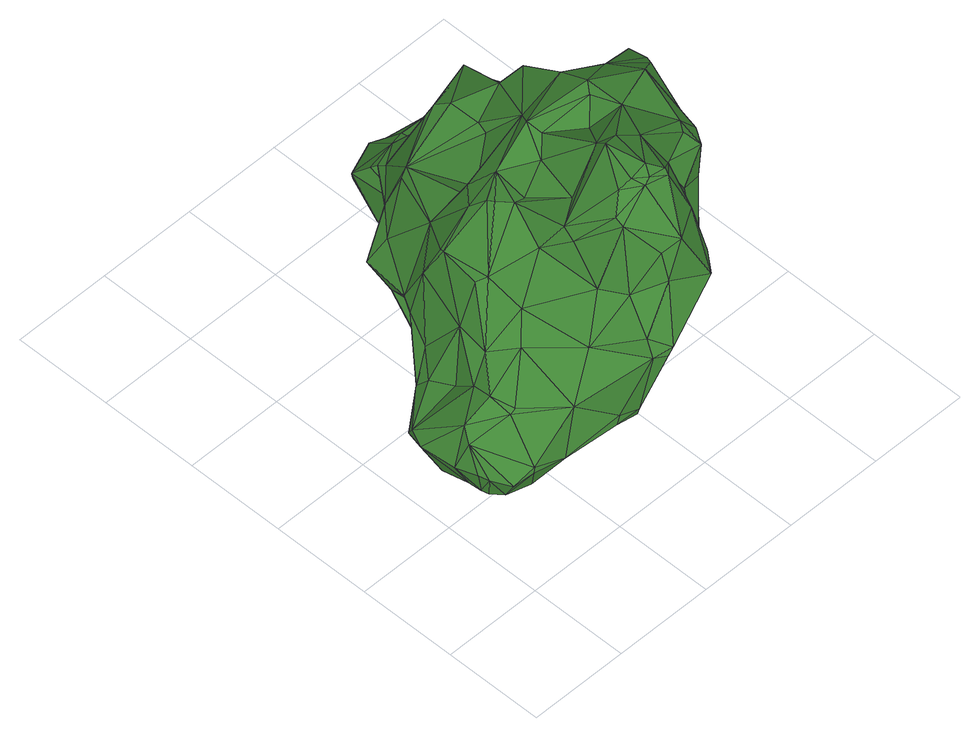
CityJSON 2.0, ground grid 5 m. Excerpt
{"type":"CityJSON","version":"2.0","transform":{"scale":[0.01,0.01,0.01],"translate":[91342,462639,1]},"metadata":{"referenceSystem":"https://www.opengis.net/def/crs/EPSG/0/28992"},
"CityObjects":{
"tree1":{"type":"SolitaryVegetationObject","attributes":{"gtid":38,"crown_width_m":17.18,"crown_median_z":6.7,"trunk_H_m":4.56,"trunk_DBH_m":0.66,"trunk_radius_m":0.33,"trunk_base_height_m":2.14,"original_gtid":"38"},"geometry":[{"type":"Solid","lod":"3","boundaries":[[[[0,1,2]],[[3,4,5]],[[6,7,8]],[[9,10,11]],[[12,13,14]],[[15,16,17]],[[18,19,20]],[[17,21,22]],[[23,24,25]],[[26,27,28]],[[29,30,26]],[[31,16,15]],[[31,32,33]],[[31,34,32]],[[35,11,12]],[[35,9,11]],[[36,37,38]],[[37,39,38]],[[40,41,42]],[[43,25,44]],[[39,45,38]],[[46,38,45]],[[47,48,49]],[[50,51,52]],[[50,53,51]],[[14,17,16]],[[15,17,22]],[[17,13,21]],[[54,55,56]],[[57,58,59]],[[60,61,41]],[[62,63,64]],[[65,66,67]],[[12,11,68]],[[69,70,71]],[[15,34,31]],[[72,73,74]],[[75,76,77]],[[22,34,15]],[[45,34,22]],[[54,78,55]],[[14,16,79]],[[80,81,82]],[[14,79,83]],[[76,84,77]],[[85,86,87]],[[59,88,89]],[[90,4,3]],[[26,82,8]],[[91,61,71]],[[92,61,91]],[[93,94,95]],[[94,96,73]],[[58,97,98]],[[99,100,101]],[[102,103,104]],[[69,10,9]],[[63,100,105]],[[33,32,106]],[[107,108,109]],[[45,65,34]],[[110,111,112]],[[113,100,63]],[[103,97,57]],[[114,115,116]],[[117,82,118]],[[119,120,121]],[[122,86,4]],[[57,97,58]],[[123,124,90]],[[125,6,126]],[[103,57,104]],[[116,127,128]],[[129,130,131]],[[18,132,133]],[[48,134,135]],[[132,136,137]],[[138,109,108]],[[75,38,46]],[[36,38,75]],[[91,139,140]],[[54,139,91]],[[141,142,143]],[[104,57,59]],[[119,144,62]],[[128,109,138]],[[128,95,109]],[[28,27,7]],[[64,105,99]],[[77,84,145]],[[112,44,110]],[[77,145,75]],[[146,147,148]],[[149,150,20]],[[76,10,84]],[[151,152,116]],[[10,76,68]],[[58,98,88]],[[127,93,128]],[[65,153,34]],[[32,34,153]],[[154,155,156]],[[154,156,157]],[[158,85,159]],[[5,160,3]],[[161,74,98]],[[139,54,56]],[[141,143,162]],[[163,164,55]],[[90,3,0]],[[83,9,35]],[[70,54,91]],[[69,9,83]],[[98,165,1]],[[166,167,168]],[[125,167,166]],[[70,91,71]],[[24,44,25]],[[116,169,151]],[[23,151,169]],[[5,170,160]],[[52,51,100]],[[52,100,113]],[[159,170,158]],[[171,172,121]],[[173,156,174]],[[112,175,176]],[[142,137,136]],[[56,55,164]],[[177,178,142]],[[122,4,179]],[[180,42,140]],[[181,19,182]],[[92,41,61]],[[35,12,14]],[[83,35,14]],[[183,168,28]],[[158,170,5]],[[86,158,5]],[[95,107,109]],[[107,95,94]],[[8,27,26]],[[127,40,184]],[[124,184,40]],[[95,128,93]],[[184,93,127]],[[185,161,143]],[[158,86,85]],[[73,107,94]],[[134,186,148]],[[146,148,186]],[[104,50,52]],[[6,166,183]],[[6,125,166]],[[187,188,87]],[[187,87,164]],[[111,175,112]],[[150,149,189]],[[134,48,47]],[[23,169,138]],[[60,190,61]],[[84,61,190]],[[191,44,112]],[[192,193,49]],[[192,49,48]],[[155,193,192]],[[180,40,42]],[[194,195,155]],[[194,155,188]],[[7,27,8]],[[6,183,7]],[[28,168,135]],[[97,162,143]],[[8,126,6]],[[192,174,156]],[[7,183,28]],[[82,30,80]],[[196,23,108]],[[148,147,29]],[[14,13,17]],[[165,2,1]],[[48,174,192]],[[5,4,86]],[[160,170,197]],[[160,197,198]],[[19,81,20]],[[181,81,19]],[[181,182,81]],[[199,200,50]],[[18,20,132]],[[92,42,41]],[[134,47,186]],[[108,23,138]],[[128,169,116]],[[138,169,128]],[[152,25,43]],[[97,161,98]],[[143,161,97]],[[104,52,201]],[[104,201,102]],[[172,171,117]],[[117,118,172]],[[136,20,177]],[[85,87,188]],[[55,69,83]],[[150,202,176]],[[21,13,203]],[[12,203,13]],[[68,203,12]],[[21,203,68]],[[4,90,204]],[[179,4,204]],[[90,124,204]],[[55,78,69]],[[150,175,111]],[[150,111,205]],[[69,78,70]],[[11,10,68]],[[110,44,206]],[[205,207,142]],[[70,78,54]],[[176,67,66]],[[21,68,46]],[[142,136,177]],[[126,8,208]],[[178,177,20]],[[21,46,22]],[[205,178,209]],[[22,46,45]],[[176,175,150]],[[71,84,69]],[[61,84,71]],[[69,84,10]],[[29,134,148]],[[26,30,82]],[[68,76,46]],[[75,46,76]],[[16,163,79]],[[210,119,130]],[[210,130,211]],[[67,212,65]],[[157,130,213]],[[143,142,185]],[[195,106,155]],[[49,153,47]],[[149,20,147]],[[125,208,171]],[[126,208,125]],[[162,214,215]],[[33,163,31]],[[131,130,157]],[[83,79,163]],[[83,163,55]],[[122,179,140]],[[31,163,16]],[[132,20,136]],[[133,216,18]],[[19,18,216]],[[101,217,53]],[[51,53,217]],[[113,201,52]],[[93,96,94]],[[192,156,155]],[[218,219,185]],[[196,219,218]],[[220,219,196]],[[199,50,89]],[[183,166,168]],[[151,25,152]],[[87,122,221]],[[210,222,119]],[[211,222,210]],[[103,102,97]],[[0,88,1]],[[171,222,211]],[[171,211,125]],[[80,30,29]],[[80,29,147]],[[87,221,164]],[[214,201,113]],[[113,144,214]],[[48,135,174]],[[202,67,176]],[[184,96,93]],[[202,189,146]],[[118,216,172]],[[119,222,120]],[[223,144,121]],[[84,190,145]],[[73,72,107]],[[108,107,72]],[[108,72,196]],[[40,127,224]],[[102,201,162]],[[162,201,214]],[[62,130,119]],[[133,172,216]],[[137,225,223]],[[141,225,137]],[[63,105,64]],[[141,137,142]],[[135,134,29]],[[135,29,28]],[[28,29,26]],[[129,173,168]],[[53,50,226]],[[160,227,3]],[[96,228,73]],[[229,228,96]],[[155,154,85]],[[188,155,85]],[[100,99,105]],[[101,53,226]],[[182,82,81]],[[129,211,130]],[[114,224,115]],[[60,224,114]],[[129,131,173]],[[85,154,159]],[[157,159,154]],[[60,41,224]],[[194,188,164]],[[195,33,106]],[[91,42,92]],[[133,132,137]],[[8,82,117]],[[165,228,2]],[[116,115,127]],[[176,37,112]],[[112,37,191]],[[155,106,193]],[[145,36,75]],[[196,72,74]],[[165,98,74]],[[165,74,73]],[[176,66,37]],[[212,153,65]],[[67,153,212]],[[102,162,97]],[[140,42,91]],[[147,81,80]],[[194,33,195]],[[164,33,194]],[[164,163,33]],[[216,118,182]],[[150,205,209]],[[150,209,20]],[[178,20,209]],[[198,226,200]],[[160,198,200]],[[113,63,144]],[[230,185,219]],[[160,200,227]],[[199,227,200]],[[213,231,157]],[[157,231,159]],[[146,186,202]],[[50,200,226]],[[179,180,140]],[[39,232,45]],[[37,66,232]],[[37,232,39]],[[233,2,229]],[[233,229,123]],[[59,89,104]],[[50,104,89]],[[191,36,44]],[[220,230,219]],[[2,233,0]],[[116,152,114]],[[190,114,152]],[[60,114,190]],[[65,232,66]],[[45,232,65]],[[206,44,24]],[[87,86,122]],[[90,0,233]],[[229,2,228]],[[190,152,43]],[[190,43,145]],[[145,43,36]],[[191,37,36]],[[82,182,118]],[[142,178,205]],[[74,161,230]],[[185,230,161]],[[234,229,184]],[[139,235,140]],[[221,235,139]],[[197,159,231]],[[197,170,159]],[[106,32,193]],[[47,153,236]],[[193,153,49]],[[32,153,193]],[[119,121,144]],[[141,215,225]],[[141,162,215]],[[115,224,127]],[[1,88,98]],[[173,131,156]],[[157,156,131]],[[213,130,64]],[[62,64,130]],[[168,174,135]],[[173,174,168]],[[211,167,125]],[[129,167,211]],[[168,167,129]],[[133,121,172]],[[223,121,133]],[[40,224,41]],[[221,122,235]],[[220,74,230]],[[20,81,147]],[[164,221,56]],[[43,44,36]],[[25,151,23]],[[216,182,19]],[[187,164,188]],[[121,120,171]],[[58,88,59]],[[204,237,179]],[[180,179,237]],[[223,214,144]],[[137,223,133]],[[47,236,186]],[[213,99,231]],[[64,99,213]],[[197,101,198]],[[226,198,101]],[[99,101,197]],[[231,99,197]],[[101,100,217]],[[217,100,51]],[[150,189,202]],[[147,189,149]],[[147,146,189]],[[202,236,67]],[[186,236,202]],[[153,67,236]],[[223,225,215]],[[223,215,214]],[[73,228,165]],[[40,237,124]],[[204,124,237]],[[124,234,184]],[[123,234,124]],[[40,180,237]],[[171,120,222]],[[199,89,227]],[[0,227,89]],[[90,233,123]],[[123,229,234]],[[229,96,184]],[[196,238,23]],[[24,23,238]],[[239,24,238]],[[218,238,196]],[[218,239,238]],[[3,227,0]],[[185,207,218]],[[142,207,185]],[[56,221,139]],[[110,207,111]],[[205,111,207]],[[122,140,235]],[[220,196,74]],[[218,207,239]],[[110,206,207]],[[239,207,24]],[[24,207,206]],[[171,208,117]],[[117,208,8]],[[89,88,0]],[[62,144,63]],[[240,241,242]],[[240,242,243]],[[243,242,244]],[[243,244,245]],[[242,241,246]],[[242,246,244]],[[244,246,247]],[[244,247,245]],[[246,241,248]],[[246,248,247]],[[247,248,249]],[[247,249,245]],[[248,241,250]],[[248,250,249]],[[249,250,251]],[[249,251,245]],[[250,241,252]],[[250,252,251]],[[251,252,253]],[[251,253,245]],[[252,241,254]],[[252,254,253]],[[253,254,255]],[[253,255,245]],[[254,241,256]],[[254,256,255]],[[255,256,257]],[[255,257,245]],[[256,241,258]],[[256,258,257]],[[257,258,259]],[[257,259,245]],[[258,241,260]],[[258,260,259]],[[259,260,261]],[[259,261,245]],[[260,241,262]],[[260,262,261]],[[261,262,263]],[[261,263,245]],[[262,241,264]],[[262,264,263]],[[263,264,265]],[[263,265,245]],[[264,241,266]],[[264,266,265]],[[265,266,267]],[[265,267,245]],[[266,241,268]],[[266,268,267]],[[267,268,269]],[[267,269,245]],[[268,241,270]],[[268,270,269]],[[269,270,271]],[[269,271,245]],[[270,241,272]],[[270,272,271]],[[271,272,273]],[[271,273,245]],[[272,241,274]],[[272,274,273]],[[273,274,275]],[[273,275,245]],[[274,241,276]],[[274,276,275]],[[275,276,277]],[[275,277,245]],[[276,241,278]],[[276,278,277]],[[277,278,279]],[[277,279,245]],[[278,241,280]],[[278,280,279]],[[279,280,281]],[[279,281,245]],[[280,241,282]],[[280,282,281]],[[281,282,283]],[[281,283,245]],[[282,241,284]],[[282,284,283]],[[283,284,285]],[[283,285,245]],[[284,241,286]],[[284,286,285]],[[285,286,287]],[[285,287,245]],[[286,241,288]],[[286,288,287]],[[287,288,289]],[[287,289,245]],[[288,241,240]],[[288,240,289]],[[289,240,243]],[[289,243,245]]]]}]}
},
"vertices":[
[1569,598,889],[1601,643,1128],[1543,555,1137],[1562,625,648],[1436,530,518],[1510,623,523],[1123,1936,127],[968,1868,128],[1093,2037,349],[245,249,370],[251,248,404],[148,271,346],[96,357,357],[132,444,201],[149,413,192],[193,729,57],[268,622,47],[137,518,187],[1080,1648,901],[1048,1665,848],[800,1535,823],[51,518,348],[44,708,337],[763,582,1227],[750,855,1175],[708,674,1066],[883,1932,409],[904,1949,351],[929,1831,156],[882,1590,442],[903,1846,498],[258,715,33],[382,942,161],[513,831,202],[172,903,169],[188,355,201],[361,645,720],[376,807,742],[270,623,601],[296,752,479],[1183,142,946],[869,54,809],[911,124,696],[563,631,842],[486,749,1004],[73,785,357],[118,527,552],[547,1172,146],[747,1314,90],[576,1160,115],[1759,1049,761],[1853,1071,522],[1760,1074,772],[1851,1029,524],[801,196,340],[651,355,236],[837,265,339],[1701,1025,1185],[1662,965,1233],[1696,876,1023],[781,118,879],[781,84,785],[1634,1473,423],[1625,1287,681],[1629,1387,411],[257,942,365],[347,978,507],[403,1120,560],[82,462,509],[408,225,355],[658,173,403],[669,166,459],[1104,617,1496],[1206,577,1445],[1332,804,1359],[247,504,645],[265,402,601],[295,406,611],[650,246,319],[351,491,92],[915,1815,524],[930,1781,540],[1059,1871,503],[345,359,141],[474,239,609],[1118,887,267],[1198,592,372],[1101,607,400],[1625,702,1082],[1660,863,930],[1362,392,705],[767,151,431],[845,60,770],[1112,323,1470],[1120,346,1491],[1027,349,1507],[1242,450,1343],[1532,1097,1224],[1563,900,1321],[1635,1164,461],[1749,1141,518],[1802,1062,508],[1747,1202,1039],[1760,1188,1066],[1760,1080,988],[1673,1180,499],[627,1027,77],[1052,397,1536],[1007,582,1548],[961,389,1519],[687,957,1155],[649,1025,1095],[465,987,994],[1635,1284,708],[835,272,988],[958,212,1196],[856,331,1347],[1133,1889,494],[1121,1827,525],[1623,1619,427],[1512,1736,426],[1441,1766,541],[1140,435,446],[1259,322,983],[1248,229,975],[1244,1855,109],[1130,2029,324],[1037,169,1259],[996,340,1485],[1270,1466,207],[1491,1402,241],[1267,1386,181],[1109,1582,937],[1371,1763,826],[618,1433,298],[906,1582,123],[1113,1426,936],[1289,1477,1001],[908,408,1475],[894,238,378],[954,225,497],[1379,1427,1076],[1144,1201,1134],[1361,1192,1235],[1512,1608,700],[469,541,741],[500,1470,526],[699,1561,646],[585,1505,511],[764,1525,791],[631,1230,852],[768,531,1172],[769,392,983],[446,1066,172],[1123,1076,210],[862,1070,98],[1046,1289,141],[1353,1312,187],[1284,820,334],[1336,992,296],[1656,775,521],[1347,1021,1329],[1433,1217,940],[540,557,155],[776,550,326],[1509,642,1246],[1077,1844,112],[1187,1796,118],[950,1595,113],[849,369,1378],[1391,863,351],[1393,1891,460],[1307,1730,736],[1013,1350,134],[852,1358,101],[471,1011,982],[441,1083,805],[1097,1365,932],[873,1200,907],[1257,393,589],[990,204,649],[1093,1697,657],[1125,1713,695],[1026,1856,111],[1208,281,1225],[1038,1069,1279],[568,1394,361],[978,604,466],[914,857,392],[589,1438,622],[649,324,772],[442,782,984],[782,1270,81],[617,1061,54],[675,904,278],[679,984,144],[1053,680,1438],[1576,982,407],[1716,863,509],[1574,739,664],[1741,890,529],[1711,1189,856],[438,1191,580],[76,405,366],[1331,376,679],[754,1137,1058],[700,922,1167],[826,1038,1162],[1136,1994,374],[772,1186,957],[1401,1546,343],[1330,1708,165],[407,1004,521],[1499,1357,229],[1433,1419,823],[1399,1405,911],[1275,1746,782],[1850,1071,516],[981,931,1194],[1050,995,1258],[1228,894,1227],[945,374,398],[1478,1744,397],[1402,1703,786],[967,176,1044],[1366,1421,939],[1839,1001,526],[1596,707,670],[1480,596,1232],[1327,570,1172],[1307,970,1310],[1477,1149,306],[266,878,437],[1425,538,974],[1259,282,1005],[967,302,418],[591,1247,347],[1137,342,734],[929,698,1184],[805,851,1160],[1008,926,113],[975,925,114],[1007,935,113],[1015,944,570],[1013,953,569],[982,943,570],[1003,943,113],[1010,961,569],[997,949,113],[1004,967,569],[990,954,113],[997,972,569],[982,957,113],[989,975,569],[974,958,113],[981,976,569],[965,957,113],[972,975,569],[957,953,113],[964,971,569],[951,947,113],[958,966,570],[946,940,114],[953,958,570],[943,932,114],[950,950,570],[942,924,115],[949,942,571],[943,915,115],[950,933,571],[947,907,115],[954,926,571],[953,901,115],[960,919,571],[960,896,115],[966,914,571],[968,893,115],[975,911,571],[976,892,115],[983,910,571],[985,893,115],[992,911,571],[993,897,115],[999,915,571],[999,903,115],[1006,921,570],[1004,910,114],[1011,928,570],[1007,918,114],[1014,936,570]
]}
